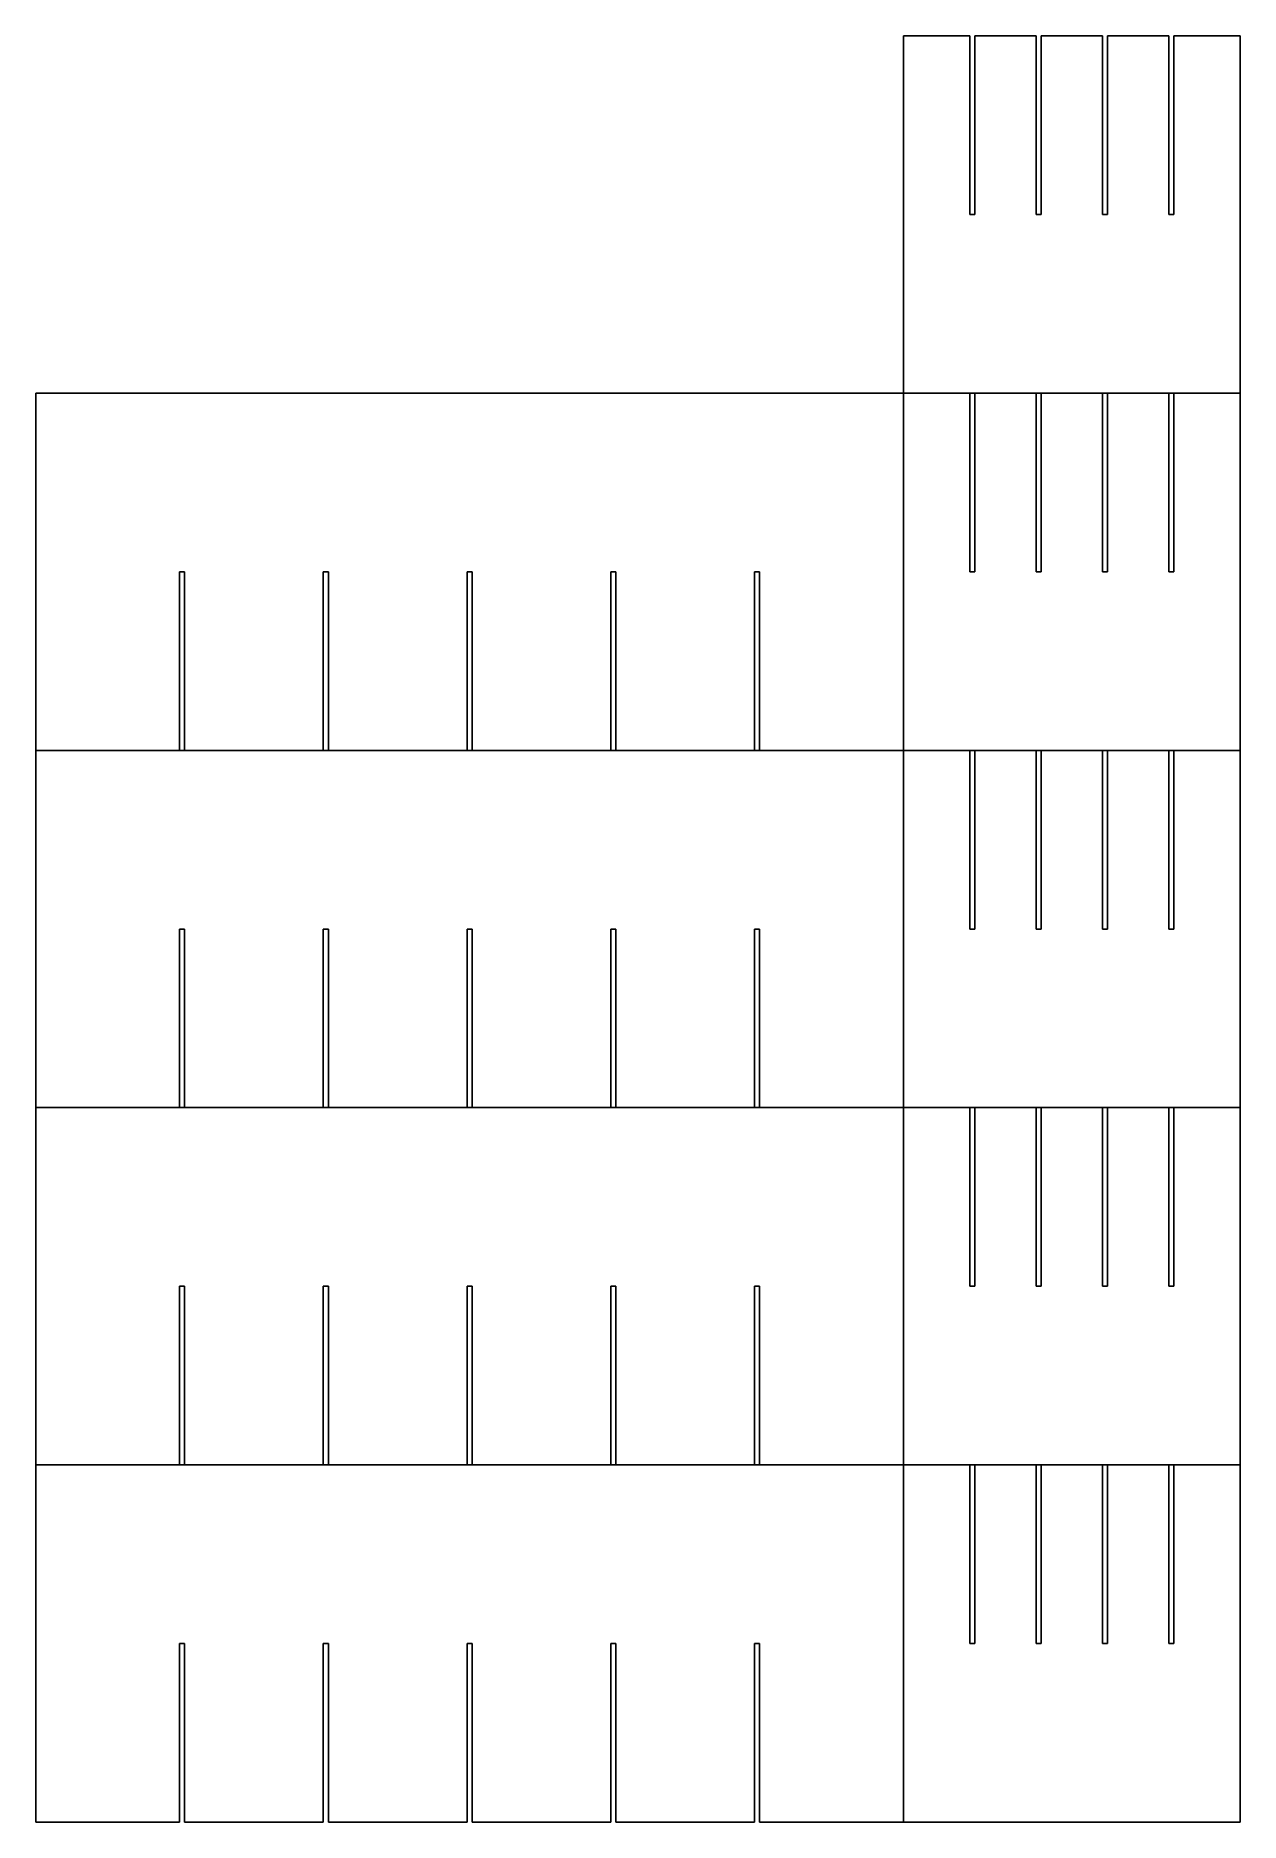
# Model space of a CAD drawing. Header units: metres. Extents: x 0 to 1180, y 350 to 2100.
import ezdxf

# ---------------------------------------------------------------- set-up
doc = ezdxf.new("R2010")
doc.units = ezdxf.units.M

msp = doc.modelspace()

# ---------------------------------------------------------------- linework, layer by layer
for p, q in [((915.001, 2100), (850.001, 2100)), ((850.001, 2100), (850.001, 1750)), ((915.001, 1925), (915.001, 2100)), ((980.001, 2100), (920.001, 2100)), ((920.001, 2100), (920.001, 1925)), ((980.001, 1925), (980.001, 2100)), ((1045, 2100), (985.001, 2100)), ((985.001, 2100), (985.001, 1925)), ((1045, 1925), (1045, 2100)), ((1110, 2100), (1050, 2100)), ((1050, 2100), (1050, 1925)), ((1110, 1925), (1110, 2100)), ((1180, 2100), (1115, 2100)), ((1115, 2100), (1115, 1925)), ((1180, 1750), (1180, 2100)), ((920.001, 1925), (915.001, 1925)), ((985.001, 1925), (980.001, 1925)), ((1050, 1925), (1045, 1925)), ((1115, 1925), (1110, 1925)), ((850, 1750), (0, 1750)), ((0, 1750), (0, 1400)), ((850, 1400), (850, 1750)), ((850.001, 1750), (1180, 1750)), ((915.001, 1750), (850.001, 1750)), ((850.001, 1750), (850.001, 1400)), ((915.001, 1575), (915.001, 1750)), ((980.001, 1750), (920.001, 1750)), ((920.001, 1750), (920.001, 1575)), ((980.001, 1575), (980.001, 1750)), ((1045, 1750), (985.001, 1750)), ((985.001, 1750), (985.001, 1575)), ((1045, 1575), (1045, 1750)), ((1110, 1750), (1050, 1750)), ((1050, 1750), (1050, 1575)), ((1110, 1575), (1110, 1750)), ((1180, 1750), (1115, 1750)), ((1115, 1750), (1115, 1575)), ((1180, 1400), (1180, 1750)), ((140.833, 1575), (145.833, 1575)), ((140.833, 1400), (140.833, 1575)), ((145.833, 1575), (145.833, 1400)), ((281.667, 1400), (281.667, 1575)), ((281.667, 1575), (286.667, 1575)), ((286.667, 1575), (286.667, 1400)), ((422.5, 1400), (422.5, 1575)), ((422.5, 1575), (427.5, 1575)), ((427.5, 1575), (427.5, 1400)), ((563.333, 1400), (563.333, 1575)), ((563.333, 1575), (568.333, 1575)), ((568.333, 1575), (568.333, 1400)), ((704.167, 1400), (704.167, 1575)), ((704.167, 1575), (709.167, 1575)), ((709.167, 1575), (709.167, 1400)), ((920.001, 1575), (915.001, 1575)), ((985.001, 1575), (980.001, 1575)), ((1050, 1575), (1045, 1575)), ((1115, 1575), (1110, 1575)), ((0, 1400), (140.833, 1400)), ((850, 1400), (0, 1400)), ((0, 1400), (0, 1050)), ((145.833, 1400), (281.667, 1400)), ((286.667, 1400), (422.5, 1400)), ((427.5, 1400), (563.333, 1400)), ((568.333, 1400), (704.167, 1400)), ((709.167, 1400), (850, 1400)), ((850, 1050), (850, 1400)), ((850.001, 1400), (1180, 1400)), ((915.001, 1400), (850.001, 1400)), ((850.001, 1400), (850.001, 1050)), ((915.001, 1225), (915.001, 1400)), ((980.001, 1400), (920.001, 1400)), ((920.001, 1400), (920.001, 1225)), ((980.001, 1225), (980.001, 1400)), ((1045, 1400), (985.001, 1400)), ((985.001, 1400), (985.001, 1225)), ((1045, 1225), (1045, 1400)), ((1110, 1400), (1050, 1400)), ((1050, 1400), (1050, 1225)), ((1110, 1225), (1110, 1400)), ((1180, 1400), (1115, 1400)), ((1115, 1400), (1115, 1225)), ((1180, 1050), (1180, 1400)), ((140.833, 1225), (145.833, 1225)), ((140.833, 1050), (140.833, 1225)), ((145.833, 1225), (145.833, 1050)), ((281.667, 1050), (281.667, 1225)), ((281.667, 1225), (286.667, 1225)), ((286.667, 1225), (286.667, 1050)), ((422.5, 1050), (422.5, 1225)), ((422.5, 1225), (427.5, 1225)), ((427.5, 1225), (427.5, 1050)), ((563.333, 1050), (563.333, 1225)), ((563.333, 1225), (568.333, 1225)), ((568.333, 1225), (568.333, 1050)), ((704.167, 1050), (704.167, 1225)), ((704.167, 1225), (709.167, 1225)), ((709.167, 1225), (709.167, 1050)), ((920.001, 1225), (915.001, 1225)), ((985.001, 1225), (980.001, 1225)), ((1050, 1225), (1045, 1225)), ((1115, 1225), (1110, 1225)), ((0, 1050), (140.833, 1050)), ((850, 1050), (0, 1050)), ((0, 1050), (0, 700.002)), ((145.833, 1050), (281.667, 1050)), ((286.667, 1050), (422.5, 1050)), ((427.5, 1050), (563.333, 1050)), ((568.333, 1050), (704.167, 1050)), ((709.167, 1050), (850, 1050)), ((850, 700.002), (850, 1050)), ((850.001, 1050), (1180, 1050)), ((915.001, 1050), (850.001, 1050)), ((850.001, 1050), (850.001, 700.002)), ((915.001, 875.002), (915.001, 1050)), ((980.001, 1050), (920.001, 1050)), ((920.001, 1050), (920.001, 875.002)), ((980.001, 875.002), (980.001, 1050)), ((1045, 1050), (985.001, 1050)), ((985.001, 1050), (985.001, 875.002)), ((1045, 875.002), (1045, 1050)), ((1110, 1050), (1050, 1050)), ((1050, 1050), (1050, 875.002)), ((1110, 875.002), (1110, 1050)), ((1180, 1050), (1115, 1050)), ((1115, 1050), (1115, 875.002)), ((1180, 700.002), (1180, 1050)), ((140.833, 875.002), (145.833, 875.002)), ((140.833, 700.002), (140.833, 875.002)), ((145.833, 875.002), (145.833, 700.002)), ((281.667, 700.002), (281.667, 875.002)), ((281.667, 875.002), (286.667, 875.002)), ((286.667, 875.002), (286.667, 700.002)), ((422.5, 700.002), (422.5, 875.002)), ((422.5, 875.002), (427.5, 875.002)), ((427.5, 875.002), (427.5, 700.002)), ((563.333, 700.002), (563.333, 875.002)), ((563.333, 875.002), (568.333, 875.002)), ((568.333, 875.002), (568.333, 700.002)), ((704.167, 700.002), (704.167, 875.002)), ((704.167, 875.002), (709.167, 875.002)), ((709.167, 875.002), (709.167, 700.002)), ((920.001, 875.002), (915.001, 875.002)), ((985.001, 875.002), (980.001, 875.002)), ((1050, 875.002), (1045, 875.002)), ((1115, 875.002), (1110, 875.002)), ((0, 700.002), (140.833, 700.002)), ((850, 700.001), (0, 700.001)), ((0, 700.001), (0, 350.001)), ((145.833, 700.002), (281.667, 700.002)), ((286.667, 700.002), (422.5, 700.002)), ((427.5, 700.002), (563.333, 700.002)), ((568.333, 700.002), (704.167, 700.002)), ((709.167, 700.002), (850, 700.002)), ((850, 350.001), (850, 700.001)), ((850.001, 700.002), (1180, 700.002)), ((915.001, 700.001), (850.001, 700.001)), ((850.001, 700.001), (850.001, 350.001)), ((915.001, 525.001), (915.001, 700.001)), ((980.001, 700.001), (920.001, 700.001)), ((920.001, 700.001), (920.001, 525.001)), ((980.001, 525.001), (980.001, 700.001)), ((1045, 700.001), (985.001, 700.001)), ((985.001, 700.001), (985.001, 525.001)), ((1045, 525.001), (1045, 700.001)), ((1110, 700.001), (1050, 700.001)), ((1050, 700.001), (1050, 525.001)), ((1110, 525.001), (1110, 700.001)), ((1180, 700.001), (1115, 700.001)), ((1115, 700.001), (1115, 525.001)), ((1180, 350.001), (1180, 700.001)), ((140.833, 525.001), (145.833, 525.001)), ((140.833, 350.001), (140.833, 525.001)), ((145.833, 525.001), (145.833, 350.001)), ((281.667, 350.001), (281.667, 525.001)), ((281.667, 525.001), (286.667, 525.001)), ((286.667, 525.001), (286.667, 350.001)), ((422.5, 350.001), (422.5, 525.001)), ((422.5, 525.001), (427.5, 525.001)), ((427.5, 525.001), (427.5, 350.001)), ((563.333, 350.001), (563.333, 525.001)), ((563.333, 525.001), (568.333, 525.001)), ((568.333, 525.001), (568.333, 350.001)), ((704.167, 350.001), (704.167, 525.001)), ((704.167, 525.001), (709.167, 525.001)), ((709.167, 525.001), (709.167, 350.001)), ((920.001, 525.001), (915.001, 525.001)), ((985.001, 525.001), (980.001, 525.001)), ((1050, 525.001), (1045, 525.001)), ((1115, 525.001), (1110, 525.001)), ((0, 350.001), (140.833, 350.001)), ((145.833, 350.001), (281.667, 350.001)), ((286.667, 350.001), (422.5, 350.001)), ((427.5, 350.001), (563.333, 350.001)), ((568.333, 350.001), (704.167, 350.001)), ((709.167, 350.001), (850, 350.001)), ((850.001, 350.001), (1180, 350.001))]:
    msp.add_line(p, q)

doc.saveas('drawing.dxf')
